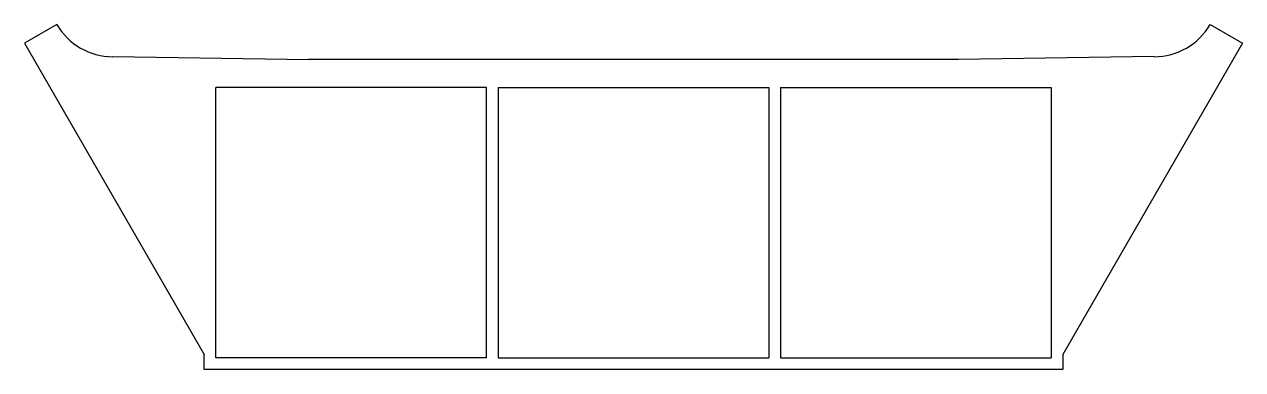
# Model space of a CAD drawing. Extents: x -225 to 225, y -251 to -123.
import ezdxf

# ---------------------------------------------------------------- set-up
doc = ezdxf.new("R2010")
doc.units = 0
doc.layers.add('VISIBLE', color=7, linetype='CONTINUOUS')

msp = doc.modelspace()

# ---------------------------------------------------------------- linework, layer by layer
at = {"layer": 'VISIBLE'}
for p, q in [((-212.99, -122.97), (-225, -129.9)), ((212.99, -122.97), (225, -129.9)), ((-225, -129.9), (-158.6, -244.91)), ((225, -129.9), (158.6, -244.91)), ((-192.32, -134.9), (-120, -135.9)), ((192.32, -134.9), (120, -135.9)), ((120, -135.9), (-120, -135.9)), ((-154.3, -246.24), (-154.3, -146.24)), ((-54.3, -146.24), (-154.3, -146.24)), ((-54.3, -246.24), (-54.3, -146.24)), ((-50, -146.24), (-50, -246.24)), ((-50, -146.24), (50, -146.24)), ((50, -146.24), (50, -246.24)), ((54.3, -146.24), (54.3, -246.24)), ((54.3, -146.24), (154.3, -146.24)), ((154.3, -146.24), (154.3, -246.24)), ((-158.6, -250.54), (-158.6, -244.91)), ((-54.3, -246.24), (-154.3, -246.24)), ((-50, -246.24), (50, -246.24)), ((54.3, -246.24), (154.3, -246.24)), ((158.6, -244.91), (158.6, -250.54)), ((158.6, -250.54), (-158.6, -250.54))]:
    msp.add_line(p, q, dxfattribs=at)
for centre, start, end in [((-192.32, -111.04), 210, 270), ((192.32, -111.04), 270, 330)]:
    msp.add_arc(centre, 23.87, start, end, dxfattribs=at)

doc.saveas('drawing.dxf')
